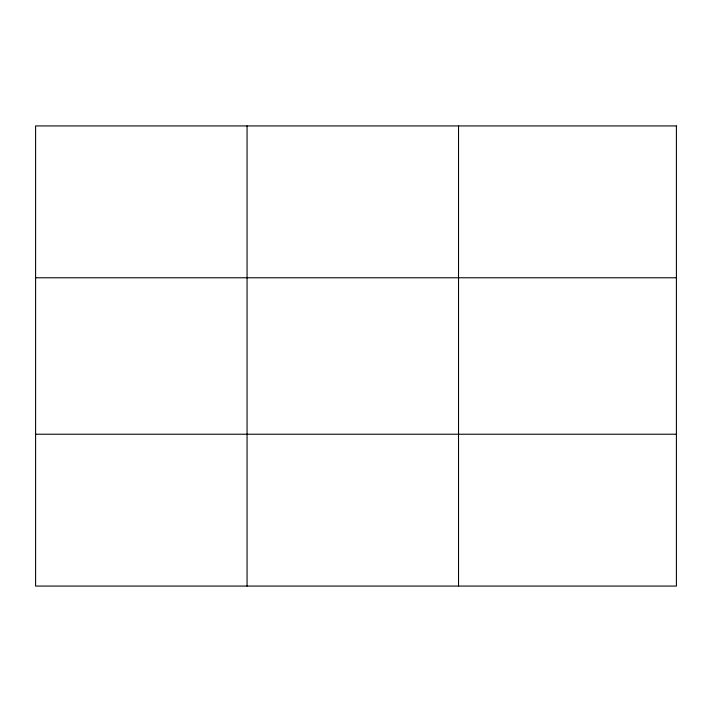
<?xml version="1.0" encoding="UTF-8"?>
<svg xmlns="http://www.w3.org/2000/svg" width="712" height="712" viewBox="0 0 712 712"><rect width="100%" height="100%" fill="white"/><g stroke="black" fill="none" stroke-linecap="round" stroke-linejoin="round"><path stroke-width="1.07" d="M247.064 125.935L247.064 586.065M458.528 125.935L458.528 586.065M35.6 277.778L676.4 277.778M35.6 434.222L676.4 434.222M676.4 125.935L676.4 586.065L35.6 586.065L35.6 125.935L676.4 125.935"/></g></svg>
